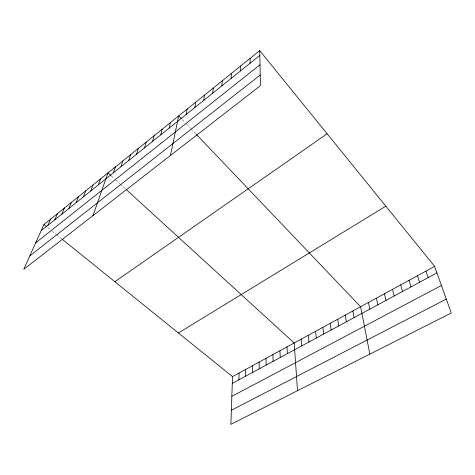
<?xml version="1.0" encoding="UTF-8"?>
<svg xmlns="http://www.w3.org/2000/svg" width="475" height="475" viewBox="0 0 475 475"><rect width="100%" height="100%" fill="white"/><g stroke="black" fill="none" stroke-linecap="round" stroke-linejoin="round"><path stroke-width="0.36" stroke-dasharray="2.38 1.78" d="M47.714 227.561L50.415 229.734M52.066 231.07L56.08 234.306M56.656 234.769L61.768 238.895M111.227 175.851L114.463 178.808M115.538 179.793L119.789 183.671M120.317 184.158L125.59 188.967M182.198 119.563L185.185 122.692M186.669 124.254L190.588 128.363M191.075 128.879L195.932 133.974"/><path stroke-width="0.71" d="M252.362 372.543L252.373 365.786M245.593 376.194L245.676 369.437M250.082 63.228L250.135 58.348M238.901 379.81L239.062 373.047M62.332 239.352L232.513 376.622L230.88 424.371L451.25 313.001L434.619 266.362L259.712 50.629L43.938 224.509L23.75 269.337L260.448 85.648L259.712 50.629M240.504 70.906L240.712 65.942M231.082 78.464L231.438 73.417M221.807 85.898L222.306 80.774M212.681 93.219L213.317 88.018M203.698 100.421L204.464 95.154M194.851 107.51L195.748 102.173M186.141 114.493L187.168 109.09M170.4 155.527L178.713 115.906L181.201 118.518M169.118 128.137L170.382 122.615M160.799 134.811L162.177 129.224M152.606 141.378L154.096 135.737M144.537 147.85L146.128 142.156M136.58 154.227L138.278 148.485M128.743 160.508L130.542 154.719M121.018 166.701L122.918 160.865M113.406 172.805L115.401 166.921M92.957 215.626L107.991 172.894L110.687 175.358M98.283 184.929L100.462 178.962M90.772 190.95L93.041 184.941M83.374 196.882L85.726 190.831M76.083 202.73L78.518 196.644M68.887 208.495L71.404 202.374M61.797 214.183L64.392 208.02M54.809 219.788L57.481 213.596M47.916 225.31L50.659 219.088M41.117 230.761L259.813 55.427M35.684 242.832L260.009 64.76M29.788 255.93L260.223 75.014M114.861 281.717L327.121 133.772M178.398 332.969L385.831 206.186M232.513 376.622L434.619 266.362M232.281 383.378L436.947 272.893M231.842 396.34L441.429 285.469M231.367 410.263L446.286 299.09M43.938 224.509L46.633 226.688M126.112 189.448L294.185 342.974L297.504 390.699M196.412 134.478L360.608 306.737L369.865 354.13M425.98 271.077L428.183 277.62M417.454 275.726L419.532 282.293M409.028 280.321L410.988 286.906M400.71 284.863L402.551 291.46M392.492 289.346L394.22 295.955M384.376 293.77L385.997 300.396M376.36 298.146L377.868 304.784M368.434 302.468L369.841 309.118M352.878 310.953L354.077 317.627M345.236 315.127L346.34 321.807M337.689 319.242L338.693 325.933M330.226 323.315L331.134 330.012M322.852 327.34L323.665 334.044M315.56 331.312L316.285 338.034M308.352 335.243L308.993 341.97M301.227 339.132L301.779 345.859M287.013 346.887L287.399 353.626M279.923 350.752L280.226 357.497M272.917 354.576L273.137 361.327M265.994 358.358L266.131 365.109M259.142 362.093L259.207 368.849"/></g></svg>
